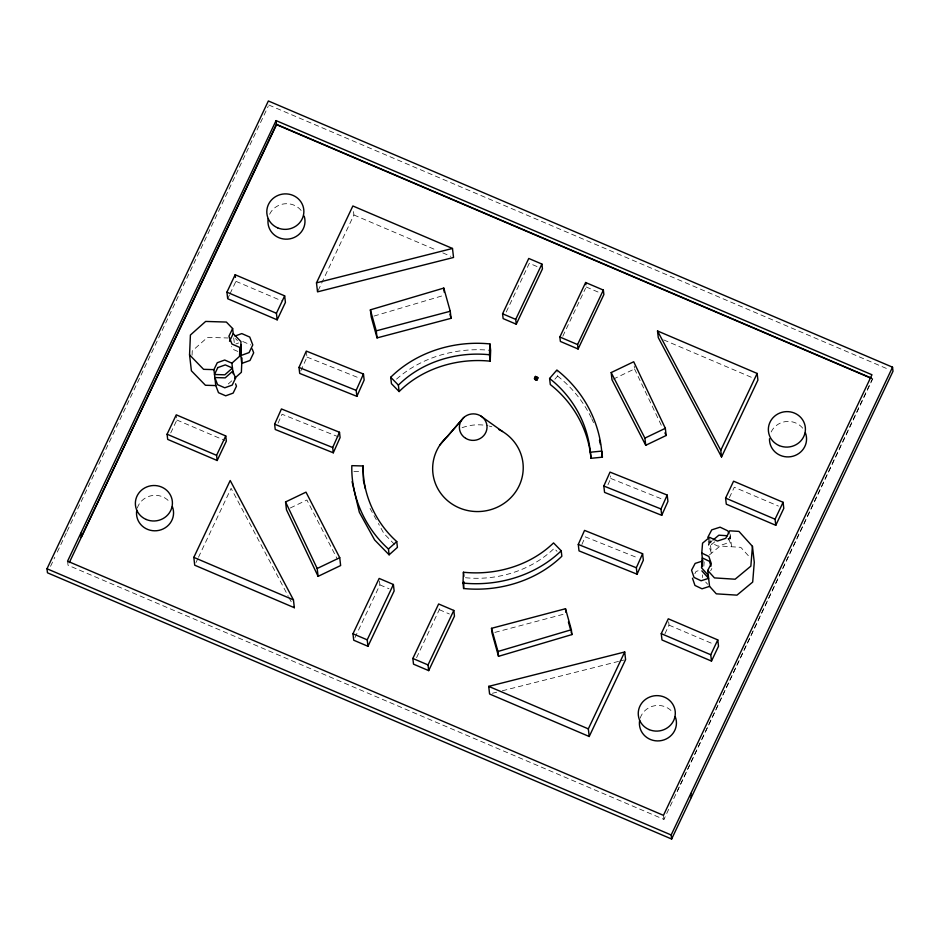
<?xml version="1.0" encoding="UTF-8"?>
<svg xmlns="http://www.w3.org/2000/svg" width="940" height="940" viewBox="0 0 940 940"><rect width="100%" height="100%" fill="white"/><g stroke="black" fill="none" stroke-linecap="round" stroke-linejoin="round"><path stroke-width="0.7" stroke-dasharray="4.7 3.53" d="M192.066 355.203L192.254 350.949L207.505 337.366L228.209 337.989M703.837 566.162L704.178 561.92M300.823 370.889L306.981 357.082L306.428 352.288M278.076 423.129L282.047 414.235L338.753 436.994M607.945 484.793L610.765 478.472L610.471 475.934M581.872 544.495L585.291 536.834L637.955 557.972M50.537 566.338L54.825 557.267M57.281 552.074L66.481 532.639M67.093 531.347L238.76 168.577M239.383 167.25L268.205 106.349M227.692 298.732L229.454 294.995M230.042 293.75L235.928 281.318L235.623 278.698M170.739 432.929L176.861 420.004L176.403 416.126M318.155 290.531L353.91 214.978L353.158 208.551M195.978 562.567L197.858 558.583M198.493 557.255L231.111 488.33L288.298 596.289M506.249 312.01L529.314 263.271L538.514 267.183M354.968 637.579L379.901 584.88L379.454 581.014M562.825 336.25L585.538 288.263M416.585 657.671L439.297 609.672L438.968 606.817M664.921 633.795L669.022 625.135L668.434 620.059M729.37 497.671L734.293 487.261L778.438 506.096M67.574 561.18L68.044 565.245L663.934 819.398L872.426 378.82M872.802 378.679L677.129 791.539M709.582 537.316L711.427 553.249L708.701 545.294L711.345 540.265M694.871 573.694L696.07 571.426L699.842 570.216M710.664 570.756L711.862 568.477M730.298 535.918L726.338 543.449L717.995 546.152L710.17 542.427L712.344 540.618M554.859 379.255L557.585 376.082L557.02 371.218M396.539 379.126C421.802 356.777 457.287 347.001 490.656 350.362M228.303 383.943L232.662 380.065M714.858 541.745L710.511 545.365L707.785 537.398M709.418 554.917L720.122 546.023L740.791 547.339L749.462 556.938M290.307 507.976L306.91 500.01L337.331 559.112M613.256 379.161L634.547 368.95L634.218 366.071M235.846 343.958L238.596 342.971M373.979 316.075L444.608 295.148M494.851 632.409L564.67 613.938M492.419 693.285L496.673 692.216M502.336 690.783L618.52 661.408M619.93 661.043L624.184 659.974M353.91 471.504L360.972 471.704M465.453 577.724C497.248 580.897 531.053 570.756 554.177 548.373L557.044 551.334M727.783 538.679L730.639 538.855L729.734 536.211M610.765 478.472L662.489 499.246M306.981 357.082L360.067 378.385M268.828 105.022L888.958 369.526M586.149 286.959L598.815 292.363M663.675 339.892L752.529 377.786M353.91 214.978L436.031 250.005M442.764 252.872L450.836 256.326M235.928 281.318L281.413 300.718M669.022 625.135L713.155 643.959M176.861 420.004L225.013 440.543M439.297 609.672L449.402 613.985M379.901 584.88L388.96 588.745M242.708 341.49L250.675 344.945M237.855 351.454L232.544 349.151L231.534 346.531M394.53 544.413L383.92 533.532L378.362 523.474M235.493 338.565L237.444 340.574M705.705 582.095L707.632 584.234M370.031 508.387L377.669 522.217M288.98 597.57L291.705 602.716M634.547 368.95L662.442 427.665M728.829 538.785L731.555 546.751L729.863 532.087M708.243 541.346L708.701 545.294M702.356 574.892L702.662 577.56M663.464 815.344L663.934 819.398M233.708 337.883L234.319 343.147M462.104 427.7A45.32 43.358 -6.6 0 1 488.036 425.797M489.317 426.09A45.32 43.358 -6.6 0 1 491.832 426.76M557.585 376.082A125.749 120.32 -6.6 0 1 591.131 417.419M591.754 418.711A125.749 120.32 -6.6 0 1 593.528 422.647M269.615 214.238A18.541 17.731 -6.6 0 1 301.552 210.983M137.31 508.047A18.541 17.731 -6.6 0 1 152.045 495.58A18.541 17.731 -6.6 0 1 170.105 502.606M771.164 431.977A18.541 17.731 -6.6 0 1 803.113 428.711M640.199 718.172A18.541 17.731 -6.6 0 1 654.933 705.693A18.541 17.731 -6.6 0 1 672.993 712.72"/><path stroke-width="1.41" d="M389.125 554.812L388.455 549.007C365.284 528.256 350.914 496.802 351.83 465.653L363.122 465.97C362.464 494.287 375.636 522.757 396.751 541.569L397.42 547.386L389.125 554.812L374.613 539.936L359.339 512.265L352.089 481.691M462.997 583.059L463.432 572.237C495.662 575.586 530.066 565.704 553.543 542.921L561.215 550.805L561.85 556.245C536.246 581.049 498.799 592.082 463.62 588.511L462.997 583.059C498.165 586.63 535.624 575.597 561.215 550.805M463.62 588.511L463.902 581.743M490.21 361.183L489.47 354.756L489.916 343.934C454.255 340.304 416.385 351.865 390.711 377.257L391.451 383.685L399.124 391.557C422.683 368.186 457.486 357.764 490.21 361.183L490.656 350.362L489.916 343.934M235.564 383.826L236.469 386.199L233.132 393.12L225.694 395.811L218.503 392.685L215.777 385.576L205.425 385.259L191.396 370.795L189.551 354.862L190.409 335.016L205.66 321.433L226.364 322.056L232.626 328.53L233.214 333.63L229.525 341.291M232.626 328.53L228.937 336.191L231.957 344.052L239.912 347.506L239.524 356.366L231.898 363.169L233.132 373.744M240.499 352.606L240.981 341.631L233.214 333.63M241.322 344.581L240.84 355.555L249.077 352.582L252.778 344.921L249.758 337.061L241.792 333.594L234.93 336.073M241.991 357.952L241.368 372.299L234.836 378.127M701.769 553.061L702.556 543.167L709.582 537.316L717.408 541.04L725.75 538.35L729.71 530.818L738.946 531.405L752.435 546.34L754.28 562.273L752.693 582.072L736.96 595.149L716.303 593.833L709.559 586.36L707.714 570.439L711.298 563.624L708.831 556.433L701.769 553.061L702.673 560.98L702.227 566.632M752.435 546.34L750.849 566.15L735.115 579.216L714.459 577.9L707.714 570.439M535.307 379.255L535.295 378.397M536.587 379.69L537.316 378.773L536.928 379.748M536.505 379.901L534.672 379.314C534.472 376.118 535.53 380.9 537.069 379.443M535.036 378.139L534.766 378.844M536.811 379.372L538.08 377.586L537.093 378.902M534.707 378.444L535.459 376.423L534.837 378.268M299.002 367.423L306.287 351.09L363.463 374.038L364.156 380.03L356.871 396.351L299.696 373.403L299.002 367.423L356.178 390.37L356.871 396.351M274.621 424.21L281.436 408.947L339.493 432.259L340.104 437.547L333.301 452.798L275.232 429.486L274.621 424.21L332.69 447.522L333.301 452.798M356.178 390.37L363.463 374.038M332.69 447.522L339.493 432.259M603.821 486.015L610.025 472.115L667.189 495.063L667.929 501.431L661.725 515.332L604.561 492.384L603.821 486.015L660.985 508.975L661.725 515.332M578.276 544.448L584.539 530.395L642.607 553.707L643.348 560.146L637.085 574.199L579.016 550.887L578.276 544.448L636.333 567.76L637.085 574.199M660.985 508.975L667.189 495.063M636.333 567.76L642.607 553.707M47 568.759L268.358 100.968L892.53 367.188L893 371.241L671.642 839.032L47.47 572.812L47 568.759L671.172 834.979L671.642 839.032M276.066 120.602L67.574 561.18L663.464 815.344L871.956 374.755L276.066 120.602L276.536 124.656L69.302 562.59M226.928 292.164L235.165 274.75L284.667 295.865L285.419 302.433L277.183 319.835L227.692 298.732L226.928 292.164L276.419 313.279L277.183 319.835M167.085 434.221L176.262 414.834L225.753 435.948L226.352 441.119L217.175 460.506L167.684 439.391L167.085 434.221L216.576 455.336L217.175 460.506M276.419 313.279L284.667 295.865M216.576 455.336L225.753 435.948M316.486 282.858L352.864 205.978L452.493 248.466L453.538 257.466L317.52 291.858L316.486 282.858L452.493 248.466M193.816 557.373L230.206 480.493L293.445 599.873L294.349 607.71L194.721 565.21L193.816 557.373L293.445 599.873M502.571 313.784L528.762 258.453L541.898 264.058L542.451 268.863L516.272 324.206L503.135 318.601L502.571 313.784L515.707 319.389L516.272 324.206M352.97 633.76L379.161 578.429L393.402 584.504L394.142 590.955L367.963 646.297L353.722 640.222L352.97 633.76L367.211 639.834L367.963 646.297M515.707 319.389L541.898 264.058M367.211 639.834L393.402 584.504M534.613 378.726L534.601 377.798M534.425 378.644L534.789 377.88M535.918 376.822L537.163 377.363M535.612 378.068L535.048 379.314M535.459 376.423L537.386 377.422L536.341 379.619L534.625 378.879L535.718 377.175M559.852 337.002L585.644 282.517L603.363 290.084L603.88 294.526L578.1 349.01L560.369 341.443L559.852 337.002L577.583 344.569L578.1 349.01M412.848 658.458L438.639 603.974L453.809 610.448L454.466 616.135L428.687 670.62L413.506 664.157L412.848 658.458L428.029 664.921L428.687 670.62M577.583 344.569L603.363 290.084M428.029 664.921L453.809 610.448M589.216 736.502L588.334 728.876L624.712 651.984L488.706 686.376L489.587 694.002L589.216 736.502L625.593 659.61L624.712 651.984M721.532 456.969L720.769 450.342L757.147 373.45L657.518 330.962L658.282 337.589L721.532 456.969L757.91 380.089L757.147 373.45M661.255 633.654L668.281 618.802L717.784 639.905L718.513 646.238L711.486 661.09L661.995 639.976L661.255 633.654L710.746 654.757L711.486 661.09M725.586 498.094L733.588 481.186L783.091 502.289L783.784 508.376L775.782 525.296L726.291 504.181L725.586 498.094L775.077 519.209L775.782 525.296M710.746 654.757L717.784 639.905M775.077 519.209L783.091 502.289M671.172 834.979L892.53 367.188M215.777 385.576L213.932 369.643L217.269 362.723L224.707 360.032L231.898 363.169M707.785 537.398L711.745 529.866L720.087 527.176L727.913 530.9L728.829 533.556M534.672 379.314L536.987 380.171L537.551 378.926L536.799 378.632M549.595 378.479L556.88 370.007A125.749 120.32 -6.6 0 1 601.694 451.106L602.399 457.181L591.048 458.297A114.351 109.416 -6.6 0 0 550.299 384.542L549.595 378.479A114.351 109.416 -6.6 0 1 590.344 452.222L591.048 458.297M463.902 417.384L447.558 436.313A45.32 43.358 -6.6 0 0 448.227 501.22A45.32 43.358 -6.6 0 0 515.426 492.161A45.32 43.358 -6.6 0 0 498.682 429.416M439.897 445.008L461.564 420.051M399.124 391.557L398.384 385.13C421.943 361.759 456.746 351.337 489.47 354.756M388.455 549.007L396.751 541.569M713.437 539.713L718.877 535.189L727.443 535.741M285.56 501.948L305.994 492.149L339.728 557.69L340.632 565.539L318.096 576.349L286.477 509.809L285.56 501.948L317.18 568.5L318.096 576.349M611.176 372.569L633.713 361.759L665.332 428.311L666.166 435.49L645.733 445.29L611.999 379.76L611.176 372.569L644.899 438.111L645.733 445.29M317.18 568.5L339.728 557.69M644.899 438.111L665.332 428.311M702.673 560.98L695.142 563.413L691.558 570.216L694.025 577.418L701.099 580.779L708.631 578.347L701.886 570.874M709.559 586.36L702.027 588.804L694.954 585.432L692.486 578.241M370.384 309.836L443.786 288.087L450.248 311.257L451.071 318.319L377.058 337.906L371.206 316.897L370.384 309.836L376.247 330.845L377.058 337.906M498.517 656.332L497.953 651.491L571.356 629.741L565.504 608.732L491.503 628.32L492.055 633.149L498.517 656.332L571.92 634.582L571.356 629.741M376.247 330.845L450.248 311.257M590.344 452.222L601.694 451.106M213.932 369.643L203.581 369.326L189.551 354.862M871.451 378.103L276.395 124.303L81.228 537.375L80.758 533.309M276.536 124.656L871.075 378.244M536.411 379.067L537.304 379.196M488.706 686.376L588.334 728.876M480.693 415.927L502.512 431.507M390.711 377.257L398.384 385.13M708.278 575.292L701.534 567.819L702.321 557.925L709.394 561.286L711.039 566.08M657.518 330.962L720.769 450.342M293.75 606.57L294.349 607.71M664.921 432.882L666.166 435.49M252.179 348.881L253.683 352.805L249.993 360.466L241.756 363.439L239.912 347.506M568.406 621.975L570.357 628.977M571.132 631.774L571.92 634.582M449.931 314.23L451.071 318.319M491.503 628.32L497.953 651.491M365.413 488.918L363.439 480.575L363.122 465.97M690.794 793.501L691.264 797.567M585.644 282.517L585.89 284.738M565.504 608.732L565.927 612.363M537.386 377.422L536.411 379.889M443.786 288.087L444.279 292.317M463.432 572.237L463.902 576.326M235.165 274.75L235.47 277.382M599.473 440.261A125.749 120.32 -6.6 0 1 600.448 444.467M601.706 451.529A125.749 120.32 -6.6 0 1 602.399 457.181M304.207 216.141A18.541 17.731 -6.6 0 1 287.652 239.136A18.541 17.731 -6.6 0 1 268.205 218.691M172.384 506.672A18.541 17.731 -6.6 0 1 156.804 530.712A18.541 17.731 -6.6 0 1 136.758 510.314M805.38 432.776A18.541 17.731 -6.6 0 1 791.01 456.652A18.541 17.731 -6.6 0 1 769.508 438.733M675.273 716.797A18.541 17.731 -6.6 0 1 659.704 740.826A18.541 17.731 -6.6 0 1 639.647 720.44M217.822 367.575L214.484 374.496L224.836 374.813L232.462 368.022L225.271 364.896L217.822 367.575M235.541 378.186L232.204 385.106L224.766 387.785L217.575 384.66L214.849 377.551L225.189 377.868L232.814 371.077L235.541 378.186M465.676 438.334A13.841 13.254 -6.6 0 0 487.014 427.653A13.841 13.254 -6.6 0 0 466.875 415.398A13.841 13.254 -6.6 0 0 465.676 438.334M277.664 227.856A18.541 17.731 -6.6 0 0 303.785 209.738A18.541 17.731 -6.6 0 0 274.574 197.283A18.541 17.731 -6.6 0 0 277.664 227.856M146.217 519.479A18.541 17.731 -6.6 0 0 172.337 501.373A18.541 17.731 -6.6 0 0 143.127 488.918A18.541 17.731 -6.6 0 0 146.217 519.479M779.213 445.584A18.541 17.731 -6.6 0 0 805.333 427.477A18.541 17.731 -6.6 0 0 776.135 415.01A18.541 17.731 -6.6 0 0 779.213 445.584M649.105 729.593A18.541 17.731 -6.6 0 0 675.226 711.486A18.541 17.731 -6.6 0 0 646.015 699.031A18.541 17.731 -6.6 0 0 649.105 729.593"/></g></svg>
